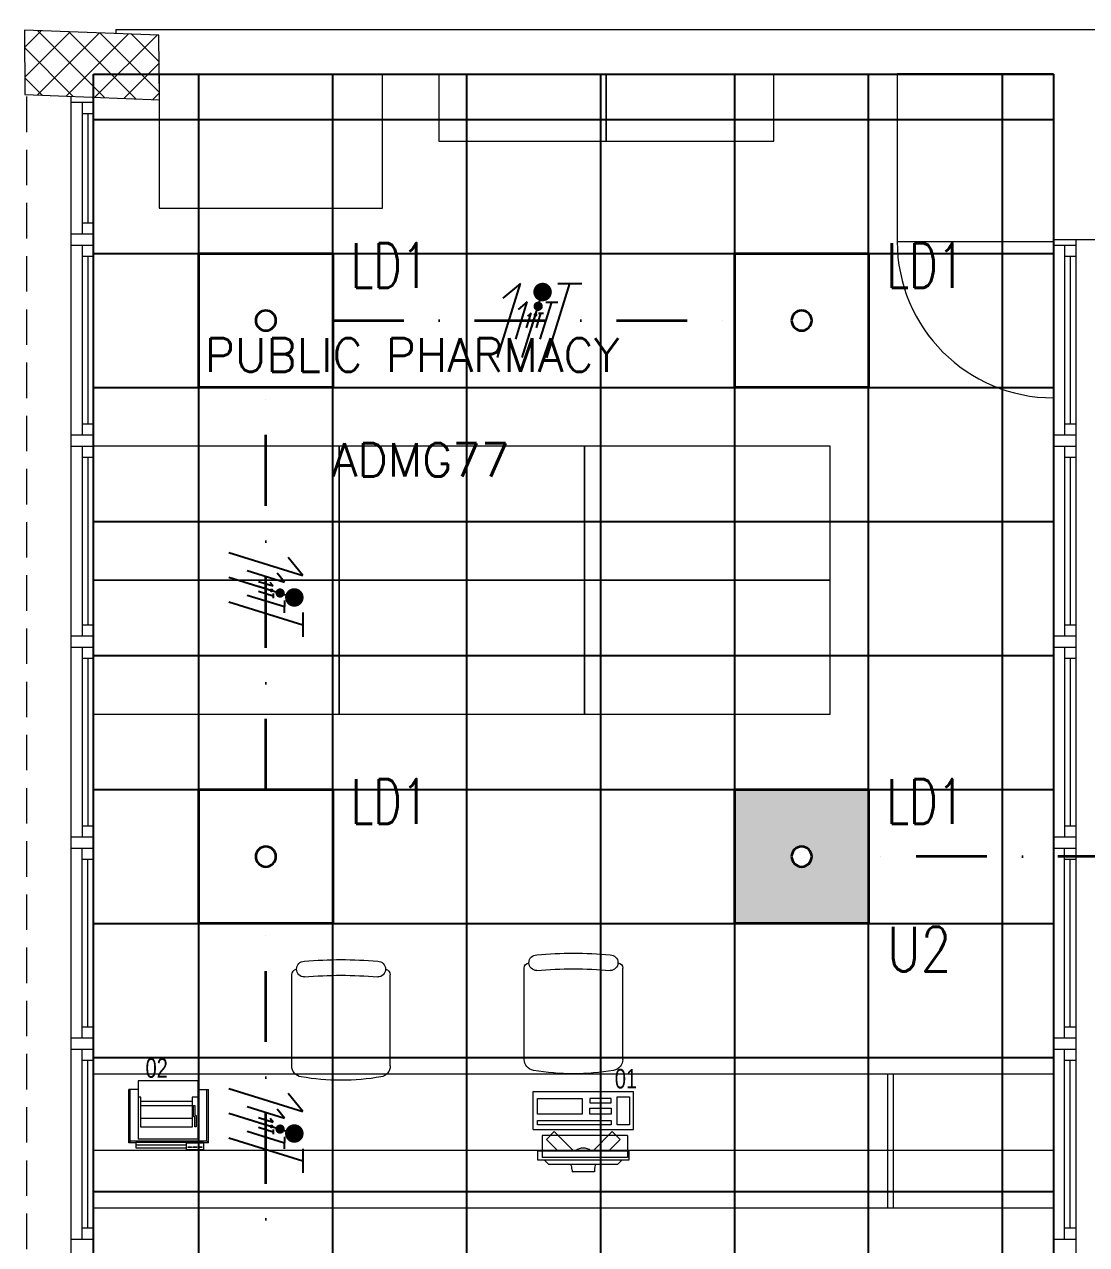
# Model space of a CAD drawing. Header units: inches. Extents: x -12418 to 183584, y -29325 to 19878.
# Drawn here: x -1981 to 2776, y 3363 to 8826 of the extents above; entities that cross this region are included whole.
import ezdxf
from ezdxf.enums import TextEntityAlignment as Align

# ---------------------------------------------------------------- set-up
doc = ezdxf.new("R2010")
doc.units = ezdxf.units.IN
doc.header["$LTSCALE"] = 25
doc.header["$MEASUREMENT"] = 0
doc.linetypes.add('00-Ground Floor$0$HIDDEN', pattern=[9.525, 6.35, -3.175])
doc.linetypes.add('DASHDOT', pattern=[25.4, 12.7, -6.35, 0, -6.35])
doc.layers.get('0').update_dxf_attribs({"color": 8})
for name, color, linetype, lineweight in [('00-Ground Floor$0$72_EGR_BASE_TEXT', 252, 'Continuous', 5), ('00-Ground Floor$0$72_EGR_EQP_TAG', 142, 'Continuous', 5), ('00-Ground Floor$0$Aluminum', 251, 'Continuous', 5), ('00-Ground Floor$0$C-HYDR-CTCH', 251, 'Continuous', 5), ('00-Ground Floor$0$Hatch', 254, 'Continuous', 5), ('00-Ground Floor$0$LOADING', 253, 'Continuous', 5), ('00-Ground Floor$0$Proj', 251, 'Continuous', 5), ('00-Ground Floor$0$Walls', 251, 'Continuous', 5), ('E-LITE-CIRC', 6, 'Continuous', 25), ('E-LITE-CIRC-NUMB', 6, 'Continuous', 25), ('E-LITE-CLNG', 150, 'Continuous', 35), ('E-LITE-CLNG-CNDT', 6, 'DASHDOT', 35), ('E-LITE-CTRL', 6, 'Continuous', 25), ('E-LITE-IDEN', 6, 'Continuous', 25), ('E-POWR-WIRE', 6, 'Continuous', 25), ('E-POWR-WIRE @ 100', 6, 'Continuous', 25), ('E-POWR-WIRE @ 20', 6, 'Continuous', 25), ('E-POWR-WIRE @ 50', 6, 'Continuous', 25)]:
    doc.layers.add(name, color=color, linetype=linetype, lineweight=lineweight)
doc.layers.add('00-Ground Floor$0$False Ceiling', color=251, linetype='Continuous')
doc.styles.add('00-Ground Floor$0$SIMPLEX', font='SIMPLEX.shx', dxfattribs={"height": 150})
doc.styles.add('00-Ground Floor$0$X3G_ENTITY_257CFD', font='swisscl.ttf', dxfattribs={"height": 200})
doc.styles.add('DC_Simplex', font='SIMPLEX.shx', dxfattribs={"width": 0.7})

# ---------------------------------------------------------------- blocks, each defined once
blk = doc.blocks.new('00-Ground Floor$0$GF21021-P')
for p, q in [((-0.2207, 0.4756), (-0.2207, 0.0675)), ((0.2205, 0.4756), (0.2205, 0.0675))]:
    blk.add_line(p, q)
for centre, radius, start, end in [((-0.1707, 0.4756), 0.05, 99.6329, 180), ((-0.0001, -0.5295), 1.0695, 80.3671, 99.6329), ((0.1705, 0.4756), 0.05, 0, 80.3671), ((-0.1957, 0.0675), 0.025, 180, 261.4721), ((-0.1643, 0.0425), 0.0351, 90, 270), ((0, 1.8467), 1.7767, 264.6946, 275.3053), ((0.1641, 0.0425), 0.0351, 270, 90), ((0.1955, 0.0675), 0.025, 278.5279, 0), ((0, 1.8314), 1.8314, 264.8532, 275.147)]:
    blk.add_arc(centre, radius, start, end)
blk = doc.blocks.new('00-Ground Floor$0$Refrigerator')
at = {"layer": '00-Ground Floor$0$LOADING'}
blk.add_line((-146949.8, -95141.2), (-146949.8, -95841.2), dxfattribs=at)
blk.add_lwpolyline([(-147649.8, -94391.2), (-147649.8, -95141.2), (-146949.8, -95141.2), (-146949.8, -94391.2), (-147649.8, -94391.2)], dxfattribs=at)
blk.add_arc((-146949.8, -95141.2), 700, 180, 270, dxfattribs=at)
blk = doc.blocks.new('00-Ground Floor$0$ITPPLT2C-P')
at = {"color": 0}
for p, q in [((0, 0), (0, -0.2262)), ((0.0252, 0), (0, 0)), ((0.0139, 0), (0.0139, -0.2262)), ((0.0252, 0), (0.0139, 0)), ((0.0229, 0.0318), (0.2618, 0.0318)), ((0.0304, 0.0256), (0.0229, 0.0318)), ((0.0229, 0), (0.0229, 0.0318)), ((0.0252, -0.2262), (0.0252, 0)), ((0.0304, -0.3182), (0.0304, 0.0256)), ((0.0304, 0.0256), (0.2618, 0.0256)), ((0.2618, -0.0096), (0.2618, 0.0318)), ((0.0401, -0.2769), (0.0401, -0.0096)), ((0.3, -0.0096), (0.0401, -0.0096)), ((0.0939, -0.2515), (0.0939, -0.0222)), ((0.0939, -0.0222), (0.2274, -0.0222)), ((0.1321, -0.2515), (0.1321, -0.0222)), ((0.1894, -0.2515), (0.1894, -0.0222)), ((0.2082, -0.2515), (0.2082, -0.0222)), ((0.2274, -0.0222), (0.2274, -0.0096)), ((0.3, -0.2769), (0.3, -0.0096)), ((-0.0091, -0.2262), (0.0267, -0.2262)), ((-0.0091, -0.3023), (-0.0091, -0.2262)), ((-0.0087, -0.2262), (0.0236, -0.2262)), ((-0.0087, -0.3023), (-0.0087, -0.2262)), ((0, -0.2262), (0.0252, -0.2262)), ((0.0023, -0.2495), (0.0023, -0.2334)), ((0.0023, -0.2334), (0.0045, -0.2334)), ((0.0045, -0.2495), (0.0023, -0.2495)), ((0.0023, -0.2721), (0.0023, -0.2562)), ((0.0023, -0.2562), (0.0045, -0.2562)), ((0.0045, -0.2721), (0.0023, -0.2721)), ((0.0045, -0.2334), (0.0045, -0.2495)), ((0.0045, -0.2562), (0.0045, -0.2721)), ((0.0139, -0.2262), (0.0252, -0.2262)), ((0.0236, -0.2262), (0.0236, -0.3023)), ((0.0267, -0.2262), (0.0267, -0.3023)), ((0.2274, -0.2515), (0.0939, -0.2515)), ((0.0947, -0.2701), (0.0947, -0.2641)), ((0.0947, -0.2641), (0.1395, -0.2641)), ((0.1457, -0.2701), (0.0947, -0.2701)), ((0.1395, -0.2575), (0.19, -0.2575)), ((0.1395, -0.2641), (0.1395, -0.2575)), ((0.19, -0.2641), (0.1457, -0.2641)), ((0.1457, -0.2641), (0.1457, -0.2701)), ((0.19, -0.2575), (0.19, -0.2641)), ((0.2274, -0.2769), (0.2274, -0.2515)), ((0.0267, -0.3023), (-0.0091, -0.3023)), ((0.0236, -0.3023), (-0.0087, -0.3023)), ((0.0023, -0.295), (0.0023, -0.2793)), ((0.0023, -0.2793), (0.0045, -0.2793)), ((0.0045, -0.295), (0.0023, -0.295)), ((0.0045, -0.2793), (0.0045, -0.295)), ((0.0229, -0.3246), (0.0229, -0.3023)), ((0.0304, -0.3182), (0.0229, -0.3246)), ((0.0229, -0.3246), (0.2618, -0.3246)), ((0.0304, -0.3182), (0.2618, -0.3182)), ((0.3, -0.2769), (0.0401, -0.2769)), ((0.2618, -0.2769), (0.2618, -0.3246))]:
    blk.add_line(p, q, dxfattribs=at)
blk = doc.blocks.new('00-Ground Floor$0$ITCWLS1-P')
at = {"layer": '00-Ground Floor$0$LOADING'}
for p, q in [((-0.17, 0.45), (-0.17, 0)), ((-0.17, 0.45), (0, 0.45)), ((0, 0.45), (0, 0)), ((-0.3251, 0.38, 0), (-0.3051, 0.4, 0)), ((-0.2651, 0.43, 0), (-0.3051, 0.43, 0)), ((-0.3051, 0.43, 0), (-0.3051, 0.02, 0)), ((-0.197, 0.4094), (-0.295, 0.4094)), ((-0.295, 0.0264), (-0.295, 0.4094)), ((-0.2651, 0.43, 0), (-0.2651, 0.02, 0)), ((-0.197, 0.0264), (-0.197, 0.4094)), ((-0.1496, 0.4305), (-0.1291, 0.4305)), ((-0.1291, 0.4305), (-0.1291, 0.4089)), ((-0.3251, 0.38, 0), (-0.3251, 0.07, 0)), ((-0.3503, 0.275), (-0.3596, 0.275)), ((-0.3596, 0.175), (-0.3596, 0.275)), ((-0.3503, 0.175), (-0.3596, 0.175)), ((-0.3251, 0.07, 0), (-0.3051, 0.05, 0)), ((-0.3051, 0.02, 0), (-0.2651, 0.02, 0)), ((-0.197, 0.0264), (-0.295, 0.0264)), ((-0.17, 0), (0, 0))]:
    blk.add_line(p, q, dxfattribs=at)
at = {"layer": '00-Ground Floor$0$LOADING', "extrusion": (2.48281e-10, 3.18408e-10, -1)}
for p, q in [((-0.2651, 0.3395), (-0.2144, 0.3902)), ((-0.1791, 0.3548), (-0.2144, 0.3902)), ((-0.2651, 0.2688), (-0.1791, 0.3548))]:
    blk.add_line(p, q, dxfattribs=at)
at = {"layer": '00-Ground Floor$0$LOADING', "extrusion": (2.48281e-10, -3.18408e-10, -1)}
for p, q in [((-0.2651, 0.1812), (-0.1791, 0.0952)), ((-0.2651, 0.1105), (-0.2144, 0.0598)), ((-0.1791, 0.0952), (-0.2144, 0.0598))]:
    blk.add_line(p, q, dxfattribs=at)
at = {"layer": '00-Ground Floor$0$LOADING'}
for points in [[(-0.1291, 0.4089), (-0.1291, 0.1), (-0.1496, 0.1), (-0.1496, 0.4305)], [(-0.1496, 0.1), (-0.1496, 0.1), (-0.1496, 0.1), (-0.1496, 0.1), (-0.1496, 0.1), (-0.1496, 0.1), (-0.1496, 0.1), (-0.1496, 0.1), (-0.1496, 0.1)], [(-0.1496, 0.1), (-0.1496, 0.1), (-0.1496, 0.1), (-0.1496, 0.1), (-0.1496, 0.1), (-0.1496, 0.1), (-0.1496, 0.1), (-0.1496, 0.1), (-0.1496, 0.1), (-0.1496, 0.1), (-0.1496, 0.1), (-0.1496, 0.1), (-0.1496, 0.1), (-0.1496, 0.1), (-0.1496, 0.1), (-0.1496, 0.1), (-0.1496, 0.1), (-0.1496, 0.1)], [(-0.1496, 0.1), (-0.1496, 0.1), (-0.1496, 0.1), (-0.1496, 0.1), (-0.1496, 0.1), (-0.1496, 0.1), (-0.1496, 0.1), (-0.1496, 0.1), (-0.1496, 0.1), (-0.1496, 0.1)], [(-0.1496, 0.1), (-0.1496, 0.1), (-0.1496, 0.1), (-0.1496, 0.1), (-0.1496, 0.1), (-0.1496, 0.1), (-0.1496, 0.1)], [(-0.1496, 0.1), (-0.1496, 0.1), (-0.1496, 0.1), (-0.1496, 0.1), (-0.1496, 0.1), (-0.1496, 0.1), (-0.1496, 0.1), (-0.1496, 0.1), (-0.1496, 0.1), (-0.1496, 0.1)], [(-0.1496, 0.1), (-0.1496, 0.1), (-0.1496, 0.1), (-0.1496, 0.1), (-0.1496, 0.1), (-0.1496, 0.1), (-0.1496, 0.1), (-0.1496, 0.1), (-0.1496, 0.1), (-0.1496, 0.1), (-0.1496, 0.1), (-0.1496, 0.1), (-0.1496, 0.1), (-0.1496, 0.1), (-0.1496, 0.1)], [(-0.1496, 0.1), (-0.1496, 0.1), (-0.1496, 0.1), (-0.1496, 0.1), (-0.1496, 0.1), (-0.1496, 0.1), (-0.1496, 0.1), (-0.1496, 0.1), (-0.1496, 0.1), (-0.1496, 0.1)], [(-0.1496, 0.1), (-0.1496, 0.1), (-0.1496, 0.1), (-0.1496, 0.1), (-0.1496, 0.1), (-0.1496, 0.1), (-0.1496, 0.1), (-0.1496, 0.1), (-0.1496, 0.1), (-0.1496, 0.1)], [(-0.1496, 0.1), (-0.1496, 0.1), (-0.1496, 0.1), (-0.1496, 0.1), (-0.1496, 0.1), (-0.1496, 0.1), (-0.1496, 0.1), (-0.1496, 0.1), (-0.1496, 0.1), (-0.1496, 0.1), (-0.1496, 0.1), (-0.1496, 0.1), (-0.1496, 0.1), (-0.1496, 0.1), (-0.1496, 0.1), (-0.1496, 0.1), (-0.1496, 0.1), (-0.1496, 0.1), (-0.1496, 0.1), (-0.1496, 0.1), (-0.1496, 0.1), (-0.1496, 0.1), (-0.1496, 0.1), (-0.1496, 0.1), (-0.1496, 0.1), (-0.1496, 0.1), (-0.1496, 0.1), (-0.1496, 0.1), (-0.1496, 0.1), (-0.1496, 0.1), (-0.1496, 0.1), (-0.1496, 0.1), (-0.1496, 0.1), (-0.1496, 0.1), (-0.1496, 0.1), (-0.1496, 0.1), (-0.1496, 0.1), (-0.1496, 0.1), (-0.1496, 0.1), (-0.1496, 0.1), (-0.1496, 0.1), (-0.1496, 0.1), (-0.1496, 0.1), (-0.1496, 0.1), (-0.1496, 0.1), (-0.1496, 0.1), (-0.1496, 0.1), (-0.1496, 0.1), (-0.1496, 0.1), (-0.1496, 0.1), (-0.1496, 0.1), (-0.1496, 0.1), (-0.1496, 0.1), (-0.1496, 0.1)], [(-0.1496, 0.1), (-0.1496, 0.1), (-0.1496, 0.1), (-0.1496, 0.1), (-0.1496, 0.1), (-0.1496, 0.1), (-0.1496, 0.1), (-0.1496, 0.1), (-0.1496, 0.1), (-0.1496, 0.1), (-0.1496, 0.1), (-0.1496, 0.1), (-0.1496, 0.1), (-0.1496, 0.1), (-0.1496, 0.1), (-0.1496, 0.1), (-0.1496, 0.1), (-0.1496, 0.1), (-0.1496, 0.1), (-0.1496, 0.1), (-0.1496, 0.1), (-0.1496, 0.1), (-0.1496, 0.1), (-0.1496, 0.1), (-0.1496, 0.1), (-0.1496, 0.1), (-0.1496, 0.1), (-0.1496, 0.1), (-0.1496, 0.1), (-0.1496, 0.1), (-0.1496, 0.1), (-0.1496, 0.1), (-0.1496, 0.1), (-0.1496, 0.1), (-0.1496, 0.1), (-0.1496, 0.1), (-0.1496, 0.1), (-0.1496, 0.1), (-0.1496, 0.1), (-0.1496, 0.1), (-0.1496, 0.1), (-0.1496, 0.1), (-0.1496, 0.1), (-0.1496, 0.1), (-0.1496, 0.1), (-0.1496, 0.1), (-0.1496, 0.1), (-0.1496, 0.1), (-0.1496, 0.1), (-0.1496, 0.1), (-0.1496, 0.1), (-0.1496, 0.1), (-0.1496, 0.1), (-0.1496, 0.1), (-0.1496, 0.1), (-0.1496, 0.1), (-0.1496, 0.1), (-0.1496, 0.1), (-0.1496, 0.1), (-0.1496, 0.1), (-0.1496, 0.1), (-0.1496, 0.1), (-0.1496, 0.1), (-0.1496, 0.1), (-0.1496, 0.1), (-0.1496, 0.1), (-0.1496, 0.1), (-0.1496, 0.1), (-0.1496, 0.1), (-0.1496, 0.1), (-0.1496, 0.1), (-0.1496, 0.1), (-0.1496, 0.1), (-0.1496, 0.1), (-0.1496, 0.1), (-0.1496, 0.1), (-0.1496, 0.1), (-0.1496, 0.1), (-0.1496, 0.1), (-0.1496, 0.1), (-0.1496, 0.1), (-0.1496, 0.1), (-0.1496, 0.1), (-0.1496, 0.1), (-0.1496, 0.1), (-0.1496, 0.1), (-0.1496, 0.1), (-0.1496, 0.1), (-0.1496, 0.1)], [(-0.1496, 0.1), (-0.1496, 0.1), (-0.1496, 0.1), (-0.1496, 0.1), (-0.1496, 0.1), (-0.1496, 0.1), (-0.1496, 0.1), (-0.1496, 0.1), (-0.1496, 0.1), (-0.1496, 0.1), (-0.1496, 0.1), (-0.1496, 0.1)], [(-0.1496, 0.1), (-0.1496, 0.1), (-0.1496, 0.1), (-0.1496, 0.1), (-0.1496, 0.1), (-0.1496, 0.1), (-0.1496, 0.1)], [(-0.1496, 0.1), (-0.1496, 0.1), (-0.1496, 0.1), (-0.1496, 0.1), (-0.1496, 0.1), (-0.1496, 0.1), (-0.1496, 0.1), (-0.1496, 0.1), (-0.1496, 0.1), (-0.1496, 0.1), (-0.1496, 0.1), (-0.1496, 0.1), (-0.1496, 0.1), (-0.1496, 0.1), (-0.1496, 0.1), (-0.1496, 0.1), (-0.1496, 0.1)], [(-0.1496, 0.1), (-0.1496, 0.1), (-0.1496, 0.1), (-0.1496, 0.1), (-0.1496, 0.1), (-0.1496, 0.1), (-0.1496, 0.1), (-0.1496, 0.1), (-0.1496, 0.1), (-0.1496, 0.1), (-0.1496, 0.1), (-0.1496, 0.1), (-0.1496, 0.1), (-0.1496, 0.1), (-0.1496, 0.1), (-0.1496, 0.1), (-0.1496, 0.1), (-0.1496, 0.1), (-0.1496, 0.1), (-0.1496, 0.1), (-0.1496, 0.1), (-0.1496, 0.1), (-0.1496, 0.1), (-0.1496, 0.1), (-0.1496, 0.1), (-0.1496, 0.1), (-0.1496, 0.1), (-0.1496, 0.1), (-0.1496, 0.1), (-0.1496, 0.1), (-0.1496, 0.1), (-0.1496, 0.1), (-0.1496, 0.1), (-0.1496, 0.1), (-0.1496, 0.1), (-0.1496, 0.1), (-0.1496, 0.1), (-0.1496, 0.1), (-0.1496, 0.1), (-0.1496, 0.1), (-0.1496, 0.1), (-0.1496, 0.1), (-0.1496, 0.1), (-0.1496, 0.1), (-0.1496, 0.1), (-0.1496, 0.1), (-0.1496, 0.1), (-0.1496, 0.1), (-0.1496, 0.1), (-0.1496, 0.1), (-0.1496, 0.1), (-0.1496, 0.1), (-0.1496, 0.1), (-0.1496, 0.1), (-0.1496, 0.1), (-0.1496, 0.1), (-0.1496, 0.1), (-0.1496, 0.1), (-0.1496, 0.1), (-0.1496, 0.1), (-0.1496, 0.1), (-0.1496, 0.1), (-0.1496, 0.1), (-0.1496, 0.1), (-0.1496, 0.1), (-0.1496, 0.1), (-0.1496, 0.1), (-0.1496, 0.1), (-0.1496, 0.1), (-0.1496, 0.1), (-0.1496, 0.1), (-0.1496, 0.1), (-0.1496, 0.1), (-0.1496, 0.1), (-0.1496, 0.1), (-0.1496, 0.1), (-0.1496, 0.1), (-0.1496, 0.1), (-0.1496, 0.1), (-0.1496, 0.1), (-0.1496, 0.1), (-0.1496, 0.1), (-0.1496, 0.1), (-0.1496, 0.1), (-0.1496, 0.1), (-0.1496, 0.1), (-0.1496, 0.1), (-0.1496, 0.1), (-0.1496, 0.1), (-0.1496, 0.1), (-0.1496, 0.1), (-0.1496, 0.1), (-0.1496, 0.1), (-0.1496, 0.1), (-0.1496, 0.1), (-0.1496, 0.1), (-0.1496, 0.1), (-0.1496, 0.1), (-0.1496, 0.1), (-0.1496, 0.1), (-0.1496, 0.1), (-0.1496, 0.1), (-0.1496, 0.1), (-0.1496, 0.1), (-0.1496, 0.1), (-0.1496, 0.1), (-0.1496, 0.1), (-0.1496, 0.1), (-0.1496, 0.1), (-0.1496, 0.1), (-0.1496, 0.1)], [(-0.1496, 0.1), (-0.1496, 0.1), (-0.1496, 0.1), (-0.1496, 0.1), (-0.1496, 0.1), (-0.1496, 0.1), (-0.1496, 0.1), (-0.1496, 0.1)]]:
    blk.add_lwpolyline(points, dxfattribs=at)
for points in [[(-0.1019, 0.4305), (-0.0304, 0.4305), (-0.0304, 0.2294), (-0.1019, 0.2294)], [(-0.1019, 0.1954), (-0.0747, 0.1954), (-0.0747, 0.1), (-0.1019, 0.1)], [(-0.0304, 0.1954), (-0.0508, 0.1954), (-0.0508, 0.1), (-0.0304, 0.1)], [(-0.1496, 0.1), (-0.1496, 0.1), (-0.1496, 0.1), (-0.1496, 0.1), (-0.1496, 0.1), (-0.1496, 0.1), (-0.1496, 0.1), (-0.1496, 0.1), (-0.1496, 0.1), (-0.1496, 0.1), (-0.1496, 0.1), (-0.1496, 0.1), (-0.1496, 0.1), (-0.1496, 0.1), (-0.1496, 0.1), (-0.1496, 0.1), (-0.1496, 0.1), (-0.1496, 0.1), (-0.1496, 0.1), (-0.1496, 0.1), (-0.1496, 0.1), (-0.1496, 0.1), (-0.1496, 0.1), (-0.1496, 0.1), (-0.1496, 0.1), (-0.1496, 0.1), (-0.1496, 0.1), (-0.1496, 0.1), (-0.1496, 0.1), (-0.1496, 0.1), (-0.1496, 0.1), (-0.1496, 0.1), (-0.1496, 0.1), (-0.1496, 0.1), (-0.1496, 0.1), (-0.1496, 0.1), (-0.1496, 0.1), (-0.1496, 0.1), (-0.1496, 0.1), (-0.1496, 0.1), (-0.1496, 0.1), (-0.1496, 0.1), (-0.1496, 0.1), (-0.1496, 0.1), (-0.1496, 0.1), (-0.1496, 0.1), (-0.1496, 0.1), (-0.1496, 0.1), (-0.1496, 0.1), (-0.1496, 0.1), (-0.1496, 0.1), (-0.1496, 0.1), (-0.1496, 0.1), (-0.1496, 0.1), (-0.1496, 0.1), (-0.1496, 0.1), (-0.1496, 0.1), (-0.1496, 0.1), (-0.1496, 0.1), (-0.1496, 0.1), (-0.1496, 0.1), (-0.1496, 0.1), (-0.1496, 0.1), (-0.1496, 0.1), (-0.1496, 0.1), (-0.1496, 0.1), (-0.1496, 0.1), (-0.1496, 0.1), (-0.1496, 0.1), (-0.1496, 0.1), (-0.1496, 0.1), (-0.1496, 0.1), (-0.1496, 0.1), (-0.1496, 0.1), (-0.1496, 0.1), (-0.1496, 0.1), (-0.1496, 0.1), (-0.1496, 0.1), (-0.1496, 0.1), (-0.1496, 0.1), (-0.1496, 0.1), (-0.1496, 0.1), (-0.1496, 0.1), (-0.1496, 0.1), (-0.1496, 0.1), (-0.1496, 0.1), (-0.1496, 0.1), (-0.1496, 0.1), (-0.1496, 0.1), (-0.1496, 0.1), (-0.1496, 0.1), (-0.1496, 0.1), (-0.1496, 0.1), (-0.1496, 0.1), (-0.1496, 0.1), (-0.1496, 0.1), (-0.1496, 0.1), (-0.1496, 0.1), (-0.1496, 0.1), (-0.1496, 0.1), (-0.1496, 0.1), (-0.1496, 0.1), (-0.1496, 0.1), (-0.1496, 0.1), (-0.1496, 0.1), (-0.1496, 0.1), (-0.1496, 0.1), (-0.1496, 0.1), (-0.1496, 0.1), (-0.1496, 0.1), (-0.1496, 0.1), (-0.1496, 0.1), (-0.1496, 0.1), (-0.1496, 0.1), (-0.1496, 0.1), (-0.1496, 0.1), (-0.1496, 0.1), (-0.1496, 0.1), (-0.1496, 0.1), (-0.1496, 0.1), (-0.1496, 0.1), (-0.1496, 0.1), (-0.1496, 0.1), (-0.1496, 0.1), (-0.1496, 0.1), (-0.1496, 0.1), (-0.1496, 0.1), (-0.1496, 0.1), (-0.1496, 0.1), (-0.1496, 0.1), (-0.1496, 0.1), (-0.1496, 0.1), (-0.1496, 0.1), (-0.1496, 0.1), (-0.1496, 0.1), (-0.1496, 0.1), (-0.1496, 0.1), (-0.1496, 0.1), (-0.1496, 0.1), (-0.1496, 0.1), (-0.1496, 0.1), (-0.1496, 0.1), (-0.1496, 0.1), (-0.1496, 0.1), (-0.1496, 0.1), (-0.1496, 0.1), (-0.1496, 0.1), (-0.1496, 0.1), (-0.1496, 0.1), (-0.1496, 0.1), (-0.1496, 0.1), (-0.1496, 0.1), (-0.1496, 0.1), (-0.1496, 0.1), (-0.1496, 0.1), (-0.1496, 0.1), (-0.1496, 0.1), (-0.1496, 0.1), (-0.1496, 0.1), (-0.1496, 0.1), (-0.1496, 0.1), (-0.1496, 0.1), (-0.1496, 0.1), (-0.1496, 0.1), (-0.1496, 0.1), (-0.1496, 0.1), (-0.1496, 0.1), (-0.1496, 0.1), (-0.1496, 0.1), (-0.1496, 0.1), (-0.1496, 0.1), (-0.1496, 0.1), (-0.1496, 0.1), (-0.1496, 0.1), (-0.1496, 0.1), (-0.1496, 0.1), (-0.1496, 0.1), (-0.1496, 0.1), (-0.1496, 0.1), (-0.1496, 0.1), (-0.1496, 0.1), (-0.1496, 0.1), (-0.1496, 0.1), (-0.1496, 0.1), (-0.1496, 0.1), (-0.1496, 0.1), (-0.1496, 0.1), (-0.1496, 0.1), (-0.1496, 0.1), (-0.1496, 0.1), (-0.1496, 0.1), (-0.1496, 0.1), (-0.1496, 0.1), (-0.1496, 0.1), (-0.1496, 0.1), (-0.1496, 0.1), (-0.1496, 0.1), (-0.1496, 0.1), (-0.1496, 0.1), (-0.1496, 0.1), (-0.1496, 0.1), (-0.1496, 0.1), (-0.1496, 0.1), (-0.1496, 0.1), (-0.1496, 0.1), (-0.1496, 0.1), (-0.1496, 0.1), (-0.1496, 0.1), (-0.1496, 0.1), (-0.1496, 0.1), (-0.1496, 0.1), (-0.1496, 0.1), (-0.1496, 0.1), (-0.1496, 0.1), (-0.1496, 0.1), (-0.1496, 0.1), (-0.1496, 0.1), (-0.1496, 0.1), (-0.1496, 0.1), (-0.1496, 0.1), (-0.1496, 0.1), (-0.1496, 0.1), (-0.1496, 0.1), (-0.1496, 0.1), (-0.1496, 0.1), (-0.1496, 0.1), (-0.1496, 0.1), (-0.1496, 0.1), (-0.1496, 0.1), (-0.1496, 0.1), (-0.1496, 0.1), (-0.1496, 0.1), (-0.1496, 0.1), (-0.1496, 0.1), (-0.1496, 0.1), (-0.1496, 0.1), (-0.1496, 0.1), (-0.1496, 0.1), (-0.1496, 0.1), (-0.1496, 0.1), (-0.1496, 0.1), (-0.1496, 0.1), (-0.1496, 0.1), (-0.1496, 0.1), (-0.1496, 0.1), (-0.1496, 0.1), (-0.1496, 0.1), (-0.1496, 0.1), (-0.1496, 0.1), (-0.1496, 0.1), (-0.1496, 0.1), (-0.1496, 0.1), (-0.1496, 0.1), (-0.1496, 0.1), (-0.1496, 0.1), (-0.1496, 0.1), (-0.1496, 0.1), (-0.1496, 0.1), (-0.1496, 0.1), (-0.1496, 0.1), (-0.1496, 0.1), (-0.1496, 0.1), (-0.1496, 0.1), (-0.1496, 0.1), (-0.1496, 0.1), (-0.1496, 0.1), (-0.1496, 0.1), (-0.1496, 0.1), (-0.1496, 0.1), (-0.1496, 0.1), (-0.1496, 0.1), (-0.1496, 0.1), (-0.1496, 0.1), (-0.1496, 0.1), (-0.1496, 0.1), (-0.1496, 0.1), (-0.1496, 0.1)], [(-0.1496, 0.1), (-0.1496, 0.1), (-0.1496, 0.1), (-0.1496, 0.1), (-0.1496, 0.1), (-0.1496, 0.1), (-0.1496, 0.1), (-0.1496, 0.1), (-0.1496, 0.1), (-0.1496, 0.1), (-0.1496, 0.1), (-0.1496, 0.1), (-0.1496, 0.1), (-0.1496, 0.1), (-0.1496, 0.1), (-0.1496, 0.1), (-0.1496, 0.1), (-0.1496, 0.1), (-0.1496, 0.1), (-0.1496, 0.1), (-0.1496, 0.1), (-0.1496, 0.1), (-0.1496, 0.1), (-0.1496, 0.1), (-0.1496, 0.1), (-0.1496, 0.1), (-0.1496, 0.1), (-0.1496, 0.1), (-0.1496, 0.1), (-0.1496, 0.1), (-0.1496, 0.1), (-0.1496, 0.1), (-0.1496, 0.1), (-0.1496, 0.1), (-0.1496, 0.1), (-0.1496, 0.1), (-0.1496, 0.1), (-0.1496, 0.1), (-0.1496, 0.1), (-0.1496, 0.1), (-0.1496, 0.1), (-0.1496, 0.1), (-0.1496, 0.1), (-0.1496, 0.1), (-0.1496, 0.1), (-0.1496, 0.1), (-0.1496, 0.1), (-0.1496, 0.1), (-0.1496, 0.1), (-0.1496, 0.1), (-0.1496, 0.1), (-0.1496, 0.1), (-0.1496, 0.1), (-0.1496, 0.1), (-0.1496, 0.1), (-0.1496, 0.1), (-0.1496, 0.1), (-0.1496, 0.1), (-0.1496, 0.1), (-0.1496, 0.1), (-0.1496, 0.1), (-0.1496, 0.1), (-0.1496, 0.1), (-0.1496, 0.1), (-0.1496, 0.1), (-0.1496, 0.1), (-0.1496, 0.1), (-0.1496, 0.1), (-0.1496, 0.1), (-0.1496, 0.1), (-0.1496, 0.1), (-0.1496, 0.1), (-0.1496, 0.1), (-0.1496, 0.1), (-0.1496, 0.1), (-0.1496, 0.1), (-0.1496, 0.1), (-0.1496, 0.1), (-0.1496, 0.1), (-0.1496, 0.1), (-0.1496, 0.1), (-0.1496, 0.1), (-0.1496, 0.1), (-0.1496, 0.1), (-0.1496, 0.1), (-0.1496, 0.1), (-0.1496, 0.1), (-0.1496, 0.1), (-0.1496, 0.1), (-0.1496, 0.1), (-0.1496, 0.1), (-0.1496, 0.1), (-0.1496, 0.1), (-0.1496, 0.1), (-0.1496, 0.1), (-0.1496, 0.1), (-0.1496, 0.1), (-0.1496, 0.1), (-0.1496, 0.1), (-0.1496, 0.1), (-0.1496, 0.1), (-0.1496, 0.1), (-0.1496, 0.1), (-0.1496, 0.1), (-0.1496, 0.1), (-0.1496, 0.1), (-0.1496, 0.1), (-0.1496, 0.1), (-0.1496, 0.1), (-0.1496, 0.1), (-0.1496, 0.1), (-0.1496, 0.1), (-0.1496, 0.1), (-0.1496, 0.1), (-0.1496, 0.1), (-0.1496, 0.1), (-0.1496, 0.1), (-0.1496, 0.1), (-0.1496, 0.1), (-0.1496, 0.1), (-0.1496, 0.1), (-0.1496, 0.1), (-0.1496, 0.1), (-0.1496, 0.1), (-0.1496, 0.1), (-0.1496, 0.1), (-0.1496, 0.1), (-0.1496, 0.1), (-0.1496, 0.1), (-0.1496, 0.1), (-0.1496, 0.1), (-0.1496, 0.1), (-0.1496, 0.1), (-0.1496, 0.1), (-0.1496, 0.1), (-0.1496, 0.1), (-0.1496, 0.1), (-0.1496, 0.1), (-0.1496, 0.1), (-0.1496, 0.1), (-0.1496, 0.1), (-0.1496, 0.1), (-0.1496, 0.1), (-0.1496, 0.1), (-0.1496, 0.1), (-0.1496, 0.1), (-0.1496, 0.1), (-0.1496, 0.1), (-0.1496, 0.1), (-0.1496, 0.1), (-0.1496, 0.1), (-0.1496, 0.1), (-0.1496, 0.1), (-0.1496, 0.1), (-0.1496, 0.1), (-0.1496, 0.1), (-0.1496, 0.1), (-0.1496, 0.1), (-0.1496, 0.1), (-0.1496, 0.1), (-0.1496, 0.1), (-0.1496, 0.1), (-0.1496, 0.1), (-0.1496, 0.1), (-0.1496, 0.1), (-0.1496, 0.1), (-0.1496, 0.1), (-0.1496, 0.1), (-0.1496, 0.1), (-0.1496, 0.1), (-0.1496, 0.1), (-0.1496, 0.1), (-0.1496, 0.1), (-0.1496, 0.1), (-0.1496, 0.1), (-0.1496, 0.1), (-0.1496, 0.1), (-0.1496, 0.1), (-0.1496, 0.1), (-0.1496, 0.1), (-0.1496, 0.1), (-0.1496, 0.1), (-0.1496, 0.1), (-0.1496, 0.1), (-0.1496, 0.1), (-0.1496, 0.1), (-0.1496, 0.1), (-0.1496, 0.1), (-0.1496, 0.1), (-0.1496, 0.1), (-0.1496, 0.1), (-0.1496, 0.1), (-0.1496, 0.1), (-0.1496, 0.1), (-0.1496, 0.1), (-0.1496, 0.1), (-0.1496, 0.1), (-0.1496, 0.1), (-0.1496, 0.1), (-0.1496, 0.1), (-0.1496, 0.1), (-0.1496, 0.1), (-0.1496, 0.1), (-0.1496, 0.1), (-0.1496, 0.1), (-0.1496, 0.1), (-0.1496, 0.1), (-0.1496, 0.1), (-0.1496, 0.1), (-0.1496, 0.1), (-0.1496, 0.1), (-0.1496, 0.1), (-0.1496, 0.1), (-0.1496, 0.1)], [(-0.1496, 0.1), (-0.1496, 0.1), (-0.1496, 0.1), (-0.1496, 0.1), (-0.1496, 0.1), (-0.1496, 0.1), (-0.1496, 0.1), (-0.1496, 0.1), (-0.1496, 0.1), (-0.1496, 0.1), (-0.1496, 0.1), (-0.1496, 0.1), (-0.1496, 0.1), (-0.1496, 0.1), (-0.1496, 0.1), (-0.1496, 0.1), (-0.1496, 0.1), (-0.1496, 0.1), (-0.1496, 0.1), (-0.1496, 0.1), (-0.1496, 0.1), (-0.1496, 0.1), (-0.1496, 0.1), (-0.1496, 0.1), (-0.1496, 0.1), (-0.1496, 0.1), (-0.1496, 0.1), (-0.1496, 0.1), (-0.1496, 0.1), (-0.1496, 0.1), (-0.1496, 0.1), (-0.1496, 0.1), (-0.1496, 0.1), (-0.1496, 0.1), (-0.1496, 0.1), (-0.1496, 0.1), (-0.1496, 0.1), (-0.1496, 0.1), (-0.1496, 0.1), (-0.1496, 0.1), (-0.1496, 0.1), (-0.1496, 0.1), (-0.1496, 0.1), (-0.1496, 0.1), (-0.1496, 0.1), (-0.1496, 0.1), (-0.1496, 0.1), (-0.1496, 0.1), (-0.1496, 0.1), (-0.1496, 0.1), (-0.1496, 0.1), (-0.1496, 0.1), (-0.1496, 0.1), (-0.1496, 0.1), (-0.1496, 0.1), (-0.1496, 0.1), (-0.1496, 0.1), (-0.1496, 0.1), (-0.1496, 0.1), (-0.1496, 0.1), (-0.1496, 0.1), (-0.1496, 0.1), (-0.1496, 0.1), (-0.1496, 0.1), (-0.1496, 0.1), (-0.1496, 0.1), (-0.1496, 0.1), (-0.1496, 0.1), (-0.1496, 0.1), (-0.1496, 0.1), (-0.1496, 0.1), (-0.1496, 0.1), (-0.1496, 0.1), (-0.1496, 0.1), (-0.1496, 0.1), (-0.1496, 0.1), (-0.1496, 0.1), (-0.1496, 0.1), (-0.1496, 0.1), (-0.1496, 0.1), (-0.1496, 0.1), (-0.1496, 0.1), (-0.1496, 0.1), (-0.1496, 0.1), (-0.1496, 0.1), (-0.1496, 0.1), (-0.1496, 0.1), (-0.1496, 0.1), (-0.1496, 0.1), (-0.1496, 0.1), (-0.1496, 0.1), (-0.1496, 0.1), (-0.1496, 0.1), (-0.1496, 0.1), (-0.1496, 0.1), (-0.1496, 0.1), (-0.1496, 0.1), (-0.1496, 0.1), (-0.1496, 0.1), (-0.1496, 0.1), (-0.1496, 0.1), (-0.1496, 0.1), (-0.1496, 0.1), (-0.1496, 0.1), (-0.1496, 0.1), (-0.1496, 0.1), (-0.1496, 0.1), (-0.1496, 0.1), (-0.1496, 0.1), (-0.1496, 0.1), (-0.1496, 0.1), (-0.1496, 0.1), (-0.1496, 0.1), (-0.1496, 0.1), (-0.1496, 0.1), (-0.1496, 0.1), (-0.1496, 0.1), (-0.1496, 0.1), (-0.1496, 0.1), (-0.1496, 0.1), (-0.1496, 0.1), (-0.1496, 0.1), (-0.1496, 0.1), (-0.1496, 0.1), (-0.1496, 0.1), (-0.1496, 0.1), (-0.1496, 0.1), (-0.1496, 0.1), (-0.1496, 0.1), (-0.1496, 0.1), (-0.1496, 0.1), (-0.1496, 0.1), (-0.1496, 0.1), (-0.1496, 0.1), (-0.1496, 0.1), (-0.1496, 0.1), (-0.1496, 0.1), (-0.1496, 0.1), (-0.1496, 0.1), (-0.1496, 0.1), (-0.1496, 0.1), (-0.1496, 0.1), (-0.1496, 0.1), (-0.1496, 0.1), (-0.1496, 0.1), (-0.1496, 0.1), (-0.1496, 0.1), (-0.1496, 0.1), (-0.1496, 0.1), (-0.1496, 0.1), (-0.1496, 0.1), (-0.1496, 0.1), (-0.1496, 0.1), (-0.1496, 0.1), (-0.1496, 0.1), (-0.1496, 0.1), (-0.1496, 0.1), (-0.1496, 0.1), (-0.1496, 0.1), (-0.1496, 0.1), (-0.1496, 0.1), (-0.1496, 0.1), (-0.1496, 0.1), (-0.1496, 0.1), (-0.1496, 0.1), (-0.1496, 0.1), (-0.1496, 0.1), (-0.1496, 0.1), (-0.1496, 0.1), (-0.1496, 0.1), (-0.1496, 0.1), (-0.1496, 0.1), (-0.1496, 0.1), (-0.1496, 0.1), (-0.1496, 0.1), (-0.1496, 0.1), (-0.1496, 0.1), (-0.1496, 0.1), (-0.1496, 0.1), (-0.1496, 0.1), (-0.1496, 0.1), (-0.1496, 0.1), (-0.1496, 0.1), (-0.1496, 0.1), (-0.1496, 0.1), (-0.1496, 0.1), (-0.1496, 0.1), (-0.1496, 0.1), (-0.1496, 0.1), (-0.1496, 0.1), (-0.1496, 0.1), (-0.1496, 0.1), (-0.1496, 0.1), (-0.1496, 0.1), (-0.1496, 0.1), (-0.1496, 0.1), (-0.1496, 0.1), (-0.1496, 0.1), (-0.1496, 0.1), (-0.1496, 0.1), (-0.1496, 0.1), (-0.1496, 0.1), (-0.1496, 0.1), (-0.1496, 0.1), (-0.1496, 0.1), (-0.1496, 0.1), (-0.1496, 0.1), (-0.1496, 0.1), (-0.1496, 0.1), (-0.1496, 0.1), (-0.1496, 0.1), (-0.1496, 0.1), (-0.1496, 0.1), (-0.1496, 0.1), (-0.1496, 0.1), (-0.1496, 0.1), (-0.1496, 0.1), (-0.1496, 0.1), (-0.1496, 0.1)], [(-0.1496, 0.0727), (-0.0236, 0.0727), (-0.0236, 0.0182), (-0.1496, 0.0182)]]:
    blk.add_lwpolyline(points, close=True, dxfattribs=at)
for centre, radius, start, end in [((-0.3503, 0.325), 0.05, 270, 300.3093), ((-0.3089, 0.225), 0.0556, 321.9431, 38.0569), ((-0.3503, 0.125), 0.05, 59.6907, 90)]:
    blk.add_arc(centre, radius, start, end, dxfattribs=at)
blk = doc.blocks.new('00-Ground Floor$0$A$Ce9e1c4c3')
at = {"layer": '00-Ground Floor$0$False Ceiling', "color": 254}
for p, q in [((-101672.1, 8602.6), (-97372.1, 8602.6)), ((-101672.1, 1527.6), (-101672.1, 8602.6)), ((-97372.1, 8602.6), (-97372.1, 1527.6))]:
    blk.add_line(p, q, dxfattribs=at)
at = {"layer": '00-Ground Floor$0$False Ceiling', "color": 254, "linetype": 'Continuous'}
for p, q in [((-101200, 1527.6), (-101200, 8602.6)), ((-100600, 1527.6), (-100600, 8602.6)), ((-100000, 1527.6), (-100000, 8602.6)), ((-99400, 1527.6), (-99400, 8602.6)), ((-98800, 1527.6), (-98800, 8602.6)), ((-98200, 1527.6), (-98200, 8602.6)), ((-97600, 1527.6), (-97600, 8602.6)), ((-101672.1, 8400), (-97372.1, 8400)), ((-101672.1, 7800), (-97372.1, 7800)), ((-101672.1, 7200), (-97372.1, 7200)), ((-101672.1, 6600), (-97372.1, 6600)), ((-101672.1, 6000), (-97372.1, 6000)), ((-101672.1, 5400), (-97372.1, 5400)), ((-101672.1, 4800), (-97372.1, 4800)), ((-101672.1, 4200), (-97372.1, 4200)), ((-101672.1, 3600), (-97372.1, 3600))]:
    blk.add_line(p, q, dxfattribs=at)
blk = doc.blocks.new('00-Ground Floor')
at = {"layer": '00-Ground Floor$0$Hatch'}
h = blk.add_hatch(dxfattribs=at)
h.set_pattern_fill('ANSI37', color=256, scale=30)
h.set_pattern_definition([(45, (-1981.42, -13099.68), (-67.35192, 67.35192), []), (135, (-1981.42, -13099.68), (-67.35192, -67.35192), [])])
h.paths.add_polyline_path([(48971.2, 8818.2), (48367.3, 8810.1), (48371.2, 8521.7), (48975.1, 8529.8)])
h.paths.add_polyline_path([(41810.5, 8810.5), (41227, 8805), (41207, 8513.7), (41790.5, 8519.1)])
h.paths.add_polyline_path([(27433.5, 8803.1), (26834.4, 8799), (26828.7, 8506), (27427.8, 8510)])
h.paths.add_polyline_path([(34618.7, 8805.3), (34017.5, 8797.8), (34009.3, 8512.1), (34610.5, 8519.6)])
h.paths.add_polyline_path([(20214.3, 8812.4), (19607.8, 8790.5), (19622.4, 8498), (20228.8, 8519.8)])
h.paths.add_polyline_path([(13477.7, 8802), (12255.7, 8825.9), (12249.3, 8529.8), (13471.3, 8505.8)])
h.paths.add_polyline_path([(13491.8, 1601.9), (12276.8, 1586.2), (12263.3, 1293.7), (13478.3, 1309.4)])
h.paths.add_polyline_path([(13465.7, -5591.3), (12262.6, -5607.3), (12256.9, -5900.3), (13460, -5884.3)])
h.paths.add_polyline_path([(13484.2, -12790), (12287.5, -12801.4), (12290.4, -13095.9), (13487, -13084.4)])
h.paths.add_polyline_path([(5849.2, -12787.9), (5245.6, -12791.6), (5256.3, -13077.1), (5859.8, -13073.4)])
h.paths.add_polyline_path([(5833.8, -5589.9), (5236.9, -5588.3), (5236.8, -5889.5), (5833.6, -5891)])
h.paths.add_polyline_path([(5843.6, 1599.7), (5224.3, 1600.9), (5213.7, 1298), (5833, 1296.7)])
h.paths.add_polyline_path([(5820.3, 8779.1), (5219.7, 8793.5), (5216, 8503.9), (5816.7, 8489.4)])
h.paths.add_polyline_path([(-1378.8, 8777.2), (-1981.4, 8799.9), (-1979.5, 8511.6), (-1376.9, 8488.9)])
h.paths.add_polyline_path([(-1371.1, -5601.1), (-1973.1, -5608.1), (-1969.7, -5899.7), (-1367.7, -5892.7)])
h.paths.add_polyline_path([(-1353.5, -12795.7), (-1951.9, -12796.7), (-1947.1, -13097.4), (-1348.7, -13096.4)])
h.paths.add_polyline_path([(20233.2, -12782.5), (19627.5, -12795.4), (19633.2, -13096.6), (20238.9, -13083.7)])
h.paths.add_polyline_path([(20226.6, -5590), (19632.3, -5607.6), (19634.4, -5904.1), (20228.7, -5886.6)])
h.paths.add_polyline_path([(20217.9, 1618), (19619, 1610.4), (19623, 1310.2), (20221.9, 1317.9)])
h.paths.add_polyline_path([(27418.3, 1602.8), (26816.3, 1607.5), (26820.6, 1315.3), (27422.5, 1310.7)])
h.paths.add_polyline_path([(27422, -5579.9), (26818.1, -5597.5), (26831.6, -5897.5), (27431.7, -5876.5)])
h.paths.add_polyline_path([(27438.1, -12795.9), (26834.3, -12789.3), (26831.9, -13075), (27435.7, -13081.6)])
h.paths.add_polyline_path([(34636.6, -12785.4), (34039.3, -12800), (34048.3, -13099.7), (34645.6, -13085.1)])
h.paths.add_polyline_path([(34629.3, -5597.1), (34028, -5595.2), (34029.2, -5892.4), (34630.4, -5894.3)])
h.paths.add_polyline_path([(34592.8, 1606.7), (34012, 1611.4), (34031.7, 1321.6), (34612.5, 1316.9)])
h.paths.add_polyline_path([(41796.2, 1606), (41198.6, 1619.8), (41200.6, 1327.8), (41798.2, 1314.1)])
h.paths.add_polyline_path([(41797.2, -5592.6), (41228.8, -5600.2), (41230.6, -5894.3), (41799, -5886.7)])
h.paths.add_polyline_path([(41834.3, -12789.7), (41229, -12792.4), (41230.4, -13096.9), (41835.6, -13094.3)])
h.paths.add_polyline_path([(49008.5, -12790.2), (48420.5, -12774.1), (48407.3, -13081.4), (48995.3, -13097.4)])
h.paths.add_polyline_path([(48992.7, -5590.8), (48389.5, -5589.7), (48387.5, -5886.2), (48990.7, -5887.3)])
at = {"layer": '00-Ground Floor$0$Aluminum'}
for p, q in [((-1772.1, 1823.4, 0), (-1772.1, 8502.6, 0)), ((-1772.1, 8477.6, 0), (-1672.1, 8477.6, 0)), ((-1722.1, 8477.6, 0), (-1722.1, 7888, 0)), ((-1672.1, 8502.6, 0), (-1672.1, 1823.4, 0)), ((-1722.1, 8427.6, 0), (-1672.1, 8427.6, 0)), ((-1697.1, 8427.6, 0), (-1697.1, 7938, 0)), ((-1722.1, 7938, 0), (-1672.1, 7938, 0)), ((-1772.1, 7888, 0), (-1672.1, 7888, 0)), ((-1772.1, 7838, 0), (-1672.1, 7838, 0)), ((-1722.1, 7838, 0), (-1722.1, 6988, 0)), ((2627.9, 2463, 0), (2627.9, 7863, 0)), ((2627.9, 7838, 0), (2727.9, 7838, 0)), ((2677.9, 7838, 0), (2677.9, 6988, 0)), ((2727.9, 7863, 0), (2727.9, 2463, 0)), ((-1722.1, 7788, 0), (-1672.1, 7788, 0)), ((-1697.1, 7788, 0), (-1697.1, 7038, 0)), ((2677.9, 7788, 0), (2727.9, 7788, 0)), ((2702.9, 7788, 0), (2702.9, 7038, 0)), ((-1722.1, 7038, 0), (-1672.1, 7038, 0)), ((2677.9, 7038, 0), (2727.9, 7038, 0)), ((-1772.1, 6988, 0), (-1672.1, 6988, 0)), ((-1772.1, 6938, 0), (-1672.1, 6938, 0)), ((-1722.1, 6938, 0), (-1722.1, 6088, 0)), ((2627.9, 6988, 0), (2727.9, 6988, 0)), ((2627.9, 6938, 0), (2727.9, 6938, 0)), ((2677.9, 6938, 0), (2677.9, 6088, 0)), ((-1722.1, 6888, 0), (-1672.1, 6888, 0)), ((-1697.1, 6888, 0), (-1697.1, 6138, 0)), ((2677.9, 6888, 0), (2727.9, 6888, 0)), ((2702.9, 6888, 0), (2702.9, 6138, 0)), ((-1722.1, 6138, 0), (-1672.1, 6138, 0)), ((2677.9, 6138, 0), (2727.9, 6138, 0)), ((-1772.1, 6088, 0), (-1672.1, 6088, 0)), ((2627.9, 6088, 0), (2727.9, 6088, 0)), ((-1772.1, 6038, 0), (-1672.1, 6038, 0)), ((-1722.1, 6038, 0), (-1722.1, 5188, 0)), ((2627.9, 6038, 0), (2727.9, 6038, 0)), ((2677.9, 6038, 0), (2677.9, 5188, 0)), ((-1722.1, 5988, 0), (-1672.1, 5988, 0)), ((-1697.1, 5988, 0), (-1697.1, 5238, 0)), ((2677.9, 5988, 0), (2727.9, 5988, 0)), ((2702.9, 5988, 0), (2702.9, 5238, 0)), ((-1722.1, 5238, 0), (-1672.1, 5238, 0)), ((2677.9, 5238, 0), (2727.9, 5238, 0)), ((-1772.1, 5188, 0), (-1672.1, 5188, 0)), ((-1772.1, 5138, 0), (-1672.1, 5138, 0)), ((-1722.1, 4288, 0), (-1722.1, 5138, 0)), ((2627.9, 5188, 0), (2727.9, 5188, 0)), ((2627.9, 5138, 0), (2727.9, 5138, 0)), ((2677.9, 4288, 0), (2677.9, 5138, 0)), ((-1722.1, 5088, 0), (-1672.1, 5088, 0)), ((-1697.1, 4338, 0), (-1697.1, 5088, 0)), ((2677.9, 5088, 0), (2727.9, 5088, 0)), ((2702.9, 4338, 0), (2702.9, 5088, 0)), ((-1722.1, 4338, 0), (-1672.1, 4338, 0)), ((2677.9, 4338, 0), (2727.9, 4338, 0)), ((-1772.1, 4288, 0), (-1672.1, 4288, 0)), ((2627.9, 4288, 0), (2727.9, 4288, 0)), ((-1772.1, 4238, 0), (-1672.1, 4238, 0)), ((-1722.1, 3388, 0), (-1722.1, 4238, 0)), ((2627.9, 4238, 0), (2727.9, 4238, 0)), ((2677.9, 3388, 0), (2677.9, 4238, 0)), ((-1722.1, 4188, 0), (-1672.1, 4188, 0)), ((-1697.1, 3438, 0), (-1697.1, 4188, 0)), ((2677.9, 4188, 0), (2727.9, 4188, 0)), ((2702.9, 3438, 0), (2702.9, 4188, 0)), ((-1772.1, 3388, 0), (-1672.1, 3388, 0)), ((-1722.1, 3438, 0), (-1672.1, 3438, 0)), ((2627.9, 3388, 0), (2727.9, 3388, 0)), ((2677.9, 3438, 0), (2727.9, 3438, 0))]:
    blk.add_line(p, q, dxfattribs=at)
at = {"layer": '00-Ground Floor$0$C-HYDR-CTCH', "flags": 128}
blk.add_lwpolyline([(-1979.5, 8511.6), (-1376.9, 8488.9), (-1378.8, 8777.2), (-1981.4, 8799.9), (-1979.5, 8511.6)], dxfattribs=at)
at = {"layer": '00-Ground Floor$0$LOADING'}
for p, q in [((-1672.1, 4127.6, 0), (2627.9, 4127.6, 0)), ((1886.4, 3527.6, 0), (1886.4, 4127.6, 0)), ((1911.4, 3527.6, 0), (1911.4, 4127.6, 0)), ((-1672.1, 3786.4, 0), (2627.9, 3786.4, 0)), ((-1672.1, 3527.6, 0), (2627.9, 3527.6, 0))]:
    blk.add_line(p, q, dxfattribs=at)
at = {"layer": '00-Ground Floor$0$LOADING', "elevation": 0}
for points in [[(-1377.6, 8602.6), (-1377.6, 8002.6), (-377.6, 8002.6), (-377.6, 8602.6)], [(-124.9, 8602.6), (-124.9, 8302.6), (625.1, 8302.6), (625.1, 8602.6)], [(625.1, 8602.6), (625.1, 8302.6), (1375.1, 8302.6), (1375.1, 8602.6)], [(-1672.1, 6938), (-1672.1, 6338), (-572.1, 6338), (-572.1, 6938)], [(-572.1, 6938), (-572.1, 6338), (527.9, 6338), (527.9, 6938)], [(527.9, 6938), (527.9, 6338), (1627.9, 6338), (1627.9, 6938)], [(-1672.1, 6338), (-1672.1, 5738), (-572.1, 5738), (-572.1, 6338)], [(-572.1, 6338), (-572.1, 5738), (527.9, 5738), (527.9, 6338)], [(527.9, 6338), (527.9, 5738), (1627.9, 5738), (1627.9, 6338)]]:
    blk.add_lwpolyline(points, close=True, dxfattribs=at)
at = {"layer": '00-Ground Floor$0$Proj', "linetype": '00-Ground Floor$0$HIDDEN'}
blk.add_line((-1972.1, 8502.6, 0), (-1972.1, 1823.4, 0), dxfattribs=at)
at = {"layer": '00-Ground Floor$0$Walls'}
for p, q in [((-1572.1, 8802.6, 0), (2927.9, 8802.6, 0)), ((-1572.1, 8802.6, 0), (-1572.1, 8784.5, 0)), ((-1377.6, 8602.6, 0), (2627.9, 8602.6, 0)), ((2627.9, 7863, 0), (2627.9, 8602.6, 0)), ((2627.9, 7863, 0), (2827.9, 7863, 0))]:
    blk.add_line(p, q, dxfattribs=at)
at = {"layer": '00-Ground Floor$0$False Ceiling', "color": 254}
blk.add_blockref('00-Ground Floor$0$A$Ce9e1c4c3', (100000, 0), dxfattribs=at)
at = {"layer": '00-Ground Floor$0$LOADING'}
blk.add_blockref('00-Ground Floor$0$Refrigerator', (149577.7, 102995.2, 0), dxfattribs=at)
at = {"layer": '00-Ground Floor$0$LOADING', "xscale": -1000, "yscale": 1000, "zscale": 1000, "rotation": 180.0000000000094}
for p in [(478, 4667.6, 0), (-563.1, 4638.8, 0)]:
    blk.add_blockref('00-Ground Floor$0$GF21021-P', p, dxfattribs=at)
at = {"layer": '00-Ground Floor$0$LOADING', "extrusion": (-8.17187e-07, -1.1992e-18, -1), "xscale": -1000.000000000003, "yscale": 1000.000000000005, "zscale": 1000.000000000003, "rotation": 270.000000006743}
blk.add_blockref('00-Ground Floor$0$ITPPLT2C-P', (1481.8, 3795.5, 0), dxfattribs=at)
at = {"layer": '00-Ground Floor$0$LOADING', "extrusion": (-1.94022e-16, 8.01373e-06, 1), "xscale": 1000.000000000006, "yscale": 1000.000000000006, "zscale": 1000.000000000006, "rotation": 90.00000000646477}
blk.add_blockref('00-Ground Floor$0$ITCWLS1-P', (746.7, 4048.1, 0), dxfattribs=at)
at = {"layer": '00-Ground Floor$0$72_EGR_BASE_TEXT', "char_height": 150, "attachment_point": 2, "style": '00-Ground Floor$0$SIMPLEX'}
for s, insert in [('PUBLIC PHARMACY', (-244.5, 7420.7)), ('ADMG77', (-206.5, 6951.1, 0))]:
    blk.add_mtext(s, dxfattribs=dict(at, insert=insert))
at = {"layer": '00-Ground Floor$0$72_EGR_EQP_TAG', "char_height": 87.47, "attachment_point": 2, "style": '00-Ground Floor$0$X3G_ENTITY_257CFD'}
for s, insert in [('02', (-1388.8, 4197.3, 0)), ('01', (713.2, 4149.4, 0))]:
    blk.add_mtext(s, dxfattribs=dict(at, insert=insert))
blk = doc.blocks.new('*U59')
blk.add_lwpolyline([(-300, 300), (-300, -300), (300, -300), (300, 300)], close=True)
blk.add_circle((0, 0), 45)
at = {"layer": 'E-LITE-CIRC-NUMB', "style": 'DC_Simplex', "width": 0.7, "flags": 8}
blk.add_attdef('CIRCUIT', text='', height=200, rotation=0, dxfattribs=at).set_placement((-473.9, 300), align=Align.RIGHT)
at = {"layer": 'E-LITE-CTRL', "style": 'DC_Simplex', "width": 0.7, "flags": 8}
blk.add_attdef('CONTROL', (1118.9, -935), '', height=200, rotation=360, dxfattribs=at)
at = {"layer": 'E-LITE-IDEN', "style": 'DC_Simplex', "width": 0.7, "flags": 8}
blk.add_attdef('TYPE', (-380, 146.8), '', height=200, rotation=360, dxfattribs=at)
blk = doc.blocks.new('*U309')
h = blk.add_hatch(color=254)
h.dxf.hatch_style = 1
h.paths.add_polyline_path([(-300, 300), (-300, -300), (300, -300), (300, 300)])
edge = h.paths.add_edge_path(flags=16)
edge.add_arc((0, 0), 45, 0, 360)
blk.add_lwpolyline([(-300, 300), (-300, -300), (300, -300), (300, 300)], close=True)
blk.add_circle((0, 0), 45)
at = {"layer": 'E-LITE-CIRC-NUMB', "style": 'DC_Simplex', "width": 0.7, "flags": 8}
blk.add_attdef('CIRCUIT', text='', height=200, rotation=0, dxfattribs=at).set_placement((-473.9, 300), align=Align.RIGHT)
at = {"layer": 'E-LITE-CTRL', "style": 'DC_Simplex', "width": 0.7, "flags": 8}
blk.add_attdef('CONTROL', (1118.9, -935), '', height=200, rotation=360, dxfattribs=at)
at = {"layer": 'E-LITE-IDEN', "style": 'DC_Simplex', "width": 0.7, "flags": 8}
blk.add_attdef('TYPE', (-380, 146.8), '', height=200, rotation=360, dxfattribs=at)
blk = doc.blocks.new('*U82')
for p, q in [((-1.658, 1.617), (1.663, 0.587)), ((1.663, 0.587), (1.004, 1.389)), ((-1.66, 0.515), (1.66, -0.515)), ((-1.663, -0.587), (1.658, -1.617)), ((1.659, -1.078), (1.657, -2.157))]:
    blk.add_line(p, q)
at = {"const_width": 0.414}
blk.add_lwpolyline([(1.278, -0.19, 1), (1.277, -0.604, 1)], format="xyb", close=True, dxfattribs=at)
blk = doc.blocks.new('*U1354')
at = {"layer": 'E-POWR-WIRE @ 100', "xscale": 100, "yscale": 100, "zscale": 100}
blk.add_blockref('*U82', (-900, 6300), dxfattribs=at)
at = {"layer": 'E-POWR-WIRE @ 20', "xscale": 20, "yscale": 20, "zscale": 20}
blk.add_blockref('*U82', (-900, 6300), dxfattribs=at)
at = {"layer": 'E-POWR-WIRE @ 50', "xscale": 50, "yscale": 50, "zscale": 50}
blk.add_blockref('*U82', (-900, 6300), dxfattribs=at)
blk = doc.blocks.new('*U1355')
at = {"layer": 'E-POWR-WIRE @ 100', "xscale": 100, "yscale": 100, "zscale": 100}
blk.add_blockref('*U82', (-900, 3900), dxfattribs=at)
at = {"layer": 'E-POWR-WIRE @ 20', "xscale": 20, "yscale": 20, "zscale": 20}
blk.add_blockref('*U82', (-900, 3900), dxfattribs=at)
at = {"layer": 'E-POWR-WIRE @ 50', "xscale": 50, "yscale": 50, "zscale": 50}
blk.add_blockref('*U82', (-900, 3900), dxfattribs=at)
blk = doc.blocks.new('*U74')
for p, q in [((-1.617, -1.658), (-0.587, 1.663)), ((-0.587, 1.663), (-1.389, 1.004)), ((-0.515, -1.66), (0.515, 1.66)), ((0.587, -1.663), (1.617, 1.658)), ((1.078, 1.659), (2.157, 1.657))]:
    blk.add_line(p, q)
at = {"const_width": 0.414}
blk.add_lwpolyline([(0.19, 1.278, 1), (0.604, 1.277, 1)], format="xyb", close=True, dxfattribs=at)
blk = doc.blocks.new('*U1356')
at = {"layer": 'E-POWR-WIRE @ 100', "xscale": 100, "yscale": 100, "zscale": 100}
blk.add_blockref('*U74', (300, 7500), dxfattribs=at)
at = {"layer": 'E-POWR-WIRE @ 20', "xscale": 20, "yscale": 20, "zscale": 20}
blk.add_blockref('*U74', (300, 7500), dxfattribs=at)
at = {"layer": 'E-POWR-WIRE @ 50', "xscale": 50, "yscale": 50, "zscale": 50}
blk.add_blockref('*U74', (300, 7500), dxfattribs=at)

msp = doc.modelspace()

# ---------------------------------------------------------------- linework, layer by layer
at = {"layer": 'E-LITE-CLNG-CNDT'}
for points in [[(-600, 7500), (1200, 7500)], [(-900, 5400), (-900, 7200)], [(-900, 3000), (-900, 4800)]]:
    msp.add_lwpolyline(points, dxfattribs=at)
at = {"layer": 'E-LITE-CLNG-CNDT', "color": 1}
msp.add_lwpolyline([(3298.6, -1098.6), (3298.6, 4894.7, -0.277324), (3338.4, 4960.9), (3600, 5100), (1800, 5100)], format="xyb", dxfattribs=at)

# ---------------------------------------------------------------- block references
at = {"layer": 'E-LITE-CLNG'}
ref = msp.add_blockref('*U59', (-900, 7500), dxfattribs=dict(at, xscale=-1))
ref.add_attrib('TYPE', 'LD1', (-520, 7646.8), dxfattribs={"layer": 'E-LITE-IDEN', "height": 200, "rotation": 0, "style": 'DC_Simplex', "width": 0.7, "flags": 8})
ref = msp.add_blockref('*U59', (1500, 7500), dxfattribs=dict(at, xscale=-1))
ref.add_attrib('TYPE', 'LD1', (1880, 7646.8), dxfattribs={"layer": 'E-LITE-IDEN', "height": 200, "rotation": 0, "style": 'DC_Simplex', "width": 0.7, "flags": 8})
ref = msp.add_blockref('*U59', (-900, 5100), dxfattribs=dict(at, xscale=-1))
ref.add_attrib('TYPE', 'LD1', (-520, 5246.8), dxfattribs={"layer": 'E-LITE-IDEN', "height": 200, "rotation": 0, "style": 'DC_Simplex', "width": 0.7, "flags": 8})
ref = msp.add_blockref('*U309', (1500, 5100), dxfattribs=dict(at, xscale=-1))
ref.add_attrib('TYPE', 'LD1', (1880, 5246.8), dxfattribs={"layer": 'E-LITE-IDEN', "height": 200, "rotation": 0, "style": 'DC_Simplex', "width": 0.7, "flags": 8})
at = {"layer": 'E-LITE-CLNG-CNDT', "color": 1}
msp.add_blockref('00-Ground Floor', (0, 0), dxfattribs=at)
at = {"layer": 'E-POWR-WIRE'}
for name in ['*U1356', '*U1354', '*U1355']:
    msp.add_blockref(name, (0, 0), dxfattribs=at)

# ---------------------------------------------------------------- texts
at = {"layer": 'E-LITE-CIRC', "style": 'DC_Simplex', "width": 0.8}
msp.add_text('U2', height=200, rotation=0, dxfattribs=at).set_placement((1882.2, 4586, 0))

doc.saveas('drawing.dxf')
